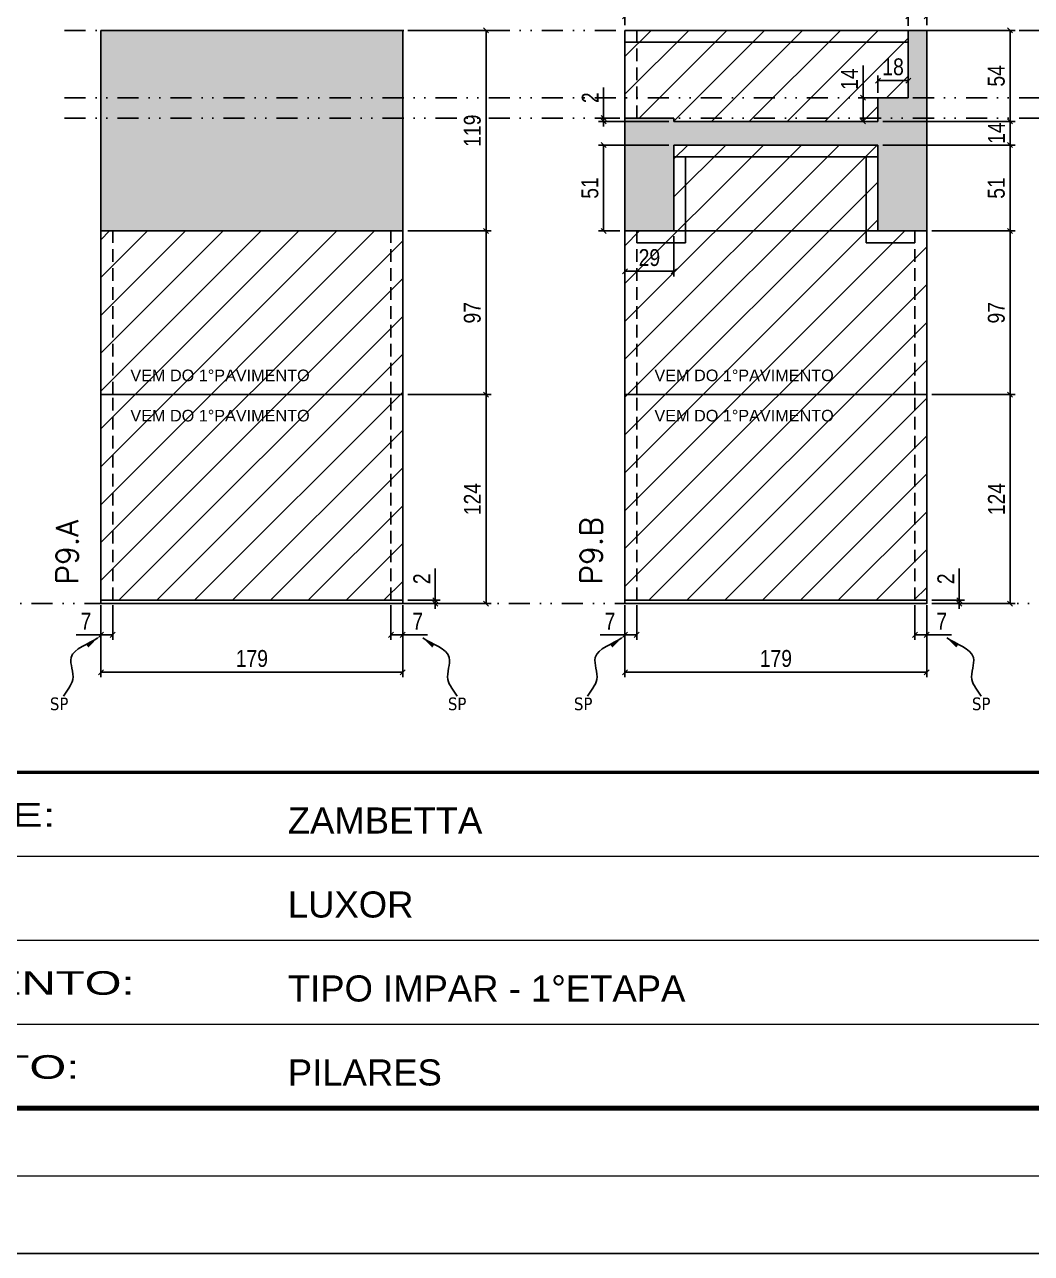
# Model space of a CAD drawing. Extents: x 14400 to 24104, y -21631 to 6985.
# Drawn here: x 19725 to 20322, y 2443 to 3172 of the extents above; entities that cross this region are included whole.
import ezdxf
from ezdxf.enums import TextEntityAlignment as Align

# ---------------------------------------------------------------- set-up
doc = ezdxf.new("R2010")
doc.units = 0
for name, pattern in [('CONTINUO', [0]), ('DASHED', [0.75, 0.5, -0.25]), ('DIVIDE2', [0.625, 0.25, -0.125, 0, -0.125, 0, -0.125]), ('HIDDEN', [0.375, 0.25, -0.125])]:
    doc.linetypes.add(name, pattern=pattern)
for name, color, linetype in [('COTA', 241, 'Continuous'), ('Nível', 160, 'Continuous'), ('Painéis', 200, 'Continuous'), ('SARR_2.2x7', 40, 'Continuous'), ('Sarrafo de Pressão', 42, 'HIDDEN'), ('texto', 7, 'Continuous'), ('TEXTO_GERAL', 7, 'Continuous')]:
    doc.layers.add(name, color=color, linetype=linetype)
for name, color, linetype, lineweight in [('Folhas', 255, 'Continuous', 9), ('Hachura', 251, 'Continuous', 9), ('SARRAFO DE PRESSAO', 251, 'DASHED', 9), ('Texto Seção', 7, 'Continuous', 15)]:
    doc.layers.add(name, color=color, linetype=linetype, lineweight=lineweight)
doc.styles.add('ARIAL', font='arial.ttf')
doc.styles.add('COTA TECNICA', font='techl___.ttf', dxfattribs={"height": 10})
doc.styles.add('COTA TECNICA-50', font='techl___.ttf', dxfattribs={"height": 10})
doc.styles.add('REGUA-120', font='ROMANS.shx', dxfattribs={"height": 15})
doc.styles.get("Standard").update_dxf_attribs({"font": 'arial.ttf'})
doc.styles.add('Tecnologia', font='')
doc.styles.get('Tecnologia').set_extended_font_data('Forgotten Futurist')
doc.dimstyles.new('COTA PAINEL-50', dxfattribs={"dimtxt": 10, "dimasz": 3, "dimexe": 3, "dimexo": 3, "dimgap": 3, "dimtad": 1, "dimdec": 1, "dimzin": 12, "dimdsep": 46, "dimtxsty": 'COTA TECNICA-50', "dimblk1": 'OBLIQUE', "dimblk2": 'OBLIQUE', "dimsah": 1, "dimcen": 0.9, "dimclrd": 4, "dimclre": 4, "dimclrt": 240, "dimadec": 1, "dimazin": 3, "dimtfac": 1, "dimtdec": 1, "dimtmove": 0, "dimatfit": 3, "dimfxl": 1, "dimtolj": 1, "dimtzin": 12, "dimarcsym": 0})
doc.dimstyles.new('PAINEL', dxfattribs={"dimtxt": 10, "dimasz": 3, "dimexe": 3, "dimexo": 3, "dimgap": 3, "dimtad": 1, "dimdec": 1, "dimzin": 12, "dimdsep": 46, "dimtxsty": 'COTA TECNICA', "dimblk1": 'OBLIQUE', "dimblk2": 'OBLIQUE', "dimsah": 1, "dimcen": 0.9, "dimclrd": 4, "dimclre": 4, "dimclrt": 240, "dimadec": 1, "dimazin": 3, "dimtfac": 1, "dimtdec": 1, "dimtmove": 0, "dimatfit": 3, "dimfxl": 1, "dimtolj": 1, "dimtzin": 12, "dimarcsym": 0})
doc.dimstyles.get("Standard").update_dxf_attribs({"dimtxt": 0.18, "dimasz": 0.18, "dimexe": 0.18, "dimexo": 0.0625, "dimgap": 0.09, "dimtad": 0, "dimtih": 1, "dimtoh": 1, "dimdec": 4, "dimzin": 0, "dimdsep": 46, "dimtxsty": 'Standard', "dimcen": 0.09, "dimadec": 0, "dimazin": 0, "dimtfac": 1, "dimtdec": 4, "dimtofl": 0, "dimtmove": 0, "dimatfit": 3, "dimfxl": 1, "dimtolj": 1, "dimtzin": 0, "dimarcsym": 0})

# ---------------------------------------------------------------- blocks, each defined once
blk = doc.blocks.new('9999999999')
at = {"color": 30, "linetype": 'CONTINUO'}
for p, q in [((98564.56, 34379.64), (99583.98, 34379.64)), ((98564.56, 34329.83), (99487.98, 34329.83)), ((98564.56, 34280.02), (99487.98, 34280.02))]:
    blk.add_line(p, q, dxfattribs=at)
at = {"color": 30, "linetype": 'CONTINUO', "const_width": 2}
blk.add_lwpolyline([(99583.98, 34230.21), (99583.98, 34414.45, 0.414214), (99568.98, 34429.45), (98228.98, 34429.45, 0.414214), (98213.98, 34414.45), (98213.98, 34245.21, 0.414214), (98228.98, 34230.21), (99583.98, 34230.21)], format="xyb", dxfattribs=at)
at = {"layer": 'Folhas'}
blk.add_lwpolyline([(98138.98, 34190.21), (99623.98, 34190.21), (99623.98, 35240.21), (98138.98, 35240.21)], close=True, dxfattribs=at)
at = {"layer": 'Folhas', "color": 30, "const_width": 3}
blk.add_lwpolyline([(98213.98, 34230.21), (99583.98, 34230.21), (99583.98, 35200.21), (98213.98, 35200.21)], close=True, dxfattribs=at)
at = {"color": 7, "linetype": 'Continuous', "ltscale": 5, "style": 'ARIAL'}
for s, height, p in [('ZAMBETTA', 15.483, (98837.68, 34393.13)), ('LUXOR', 15.483, (98837.68, 34343.32)), ('TIPO IMPAR - 1°ETAPA', 15.4829, (98837.68, 34293.51)), ('PILARES', 15.483, (98837.68, 34243.7))]:
    blk.add_text(s, height=height, dxfattribs=at).set_placement(p)
at = {"layer": 'Folhas', "color": 7, "style": 'Tecnologia', "width": 1.5}
for s, p in [('CLIENTE:', (98573.65, 34397.17)), ('PAVIMENTO:', (98573.65, 34297.5)), ('PROJETO:', (98573.65, 34247.69))]:
    blk.add_text(s, height=14, dxfattribs=at).set_placement(p)
blk = doc.blocks.new('_Oblique')
at = {"color": 0, "linetype": 'ByBlock', "lineweight": -2}
blk.add_line((-0.5, -0.5), (0.5, 0.5), dxfattribs=at)
blk = doc.blocks.new('*D3509')
at = {"layer": 'COTA', "color": 4, "lineweight": -2, "transparency": 16777216}
for p, q in [((19769.84, 2827.29), (19769.84, 2784.61)), ((19948.84, 2827.29), (19948.84, 2784.61)), ((19948.84, 2787.61), (19769.84, 2787.61))]:
    blk.add_line(p, q, dxfattribs=at)
at = {"layer": 'Defpoints', "color": 0, "transparency": 16777216}
for p in [(19769.84, 2830.29), (19948.84, 2830.29), (19769.84, 2787.61)]:
    blk.add_point(p, dxfattribs=at)
at = {"layer": 'COTA', "color": 4, "lineweight": -2, "transparency": 16777216, "xscale": 3, "yscale": 3, "zscale": 3, "rotation": 180}
blk.add_blockref('_Oblique', (19769.84, 2787.61), dxfattribs=at)
at = {"layer": 'COTA', "color": 4, "lineweight": -2, "transparency": 16777216, "xscale": 3, "yscale": 3, "zscale": 3}
blk.add_blockref('_Oblique', (19948.84, 2787.61), dxfattribs=at)
at = {"layer": 'COTA', "color": 240, "transparency": 16777216, "insert": (19859.34, 2795.71), "char_height": 10, "attachment_point": 5, "style": 'COTA TECNICA'}
blk.add_mtext('\\A1;179', dxfattribs=at)
blk = doc.blocks.new('*D3510')
at = {"layer": 'COTA', "color": 4, "lineweight": -2, "transparency": 16777216}
for p, q in [((19941.84, 2827.29), (19941.84, 2806.78)), ((19948.84, 2825.29), (19948.84, 2806.78)), ((19941.84, 2809.78), (19948.84, 2809.78)), ((19948.84, 2809.78), (19963.57, 2809.78))]:
    blk.add_line(p, q, dxfattribs=at)
at = {"layer": 'Defpoints', "color": 0, "transparency": 16777216}
for p in [(19941.84, 2830.29), (19948.84, 2828.29), (19948.84, 2809.78)]:
    blk.add_point(p, dxfattribs=at)
at = {"layer": 'COTA', "color": 4, "lineweight": -2, "transparency": 16777216, "xscale": 3, "yscale": 3, "zscale": 3, "rotation": 180}
blk.add_blockref('_Oblique', (19941.84, 2809.78), dxfattribs=at)
at = {"layer": 'COTA', "color": 4, "lineweight": -2, "transparency": 16777216, "xscale": 3, "yscale": 3, "zscale": 3}
blk.add_blockref('_Oblique', (19948.84, 2809.78), dxfattribs=at)
at = {"layer": 'COTA', "color": 240, "transparency": 16777216, "insert": (19957.7, 2817.85), "char_height": 10, "attachment_point": 5, "style": 'COTA TECNICA-50'}
blk.add_mtext('\\A1;7', dxfattribs=at)
blk = doc.blocks.new('*D3511')
at = {"layer": 'COTA', "color": 4, "lineweight": -2, "transparency": 16777216}
for p, q in [((19769.84, 2825.29), (19769.84, 2806.78)), ((19776.84, 2827.29), (19776.84, 2806.78)), ((19769.84, 2809.78), (19755.11, 2809.78)), ((19776.84, 2809.78), (19769.84, 2809.78))]:
    blk.add_line(p, q, dxfattribs=at)
at = {"layer": 'Defpoints', "color": 0, "transparency": 16777216}
for p in [(19769.84, 2828.29), (19776.84, 2830.29), (19769.84, 2809.78)]:
    blk.add_point(p, dxfattribs=at)
at = {"layer": 'COTA', "color": 4, "lineweight": -2, "transparency": 16777216, "xscale": 3, "yscale": 3, "zscale": 3, "rotation": 180}
blk.add_blockref('_Oblique', (19769.84, 2809.78), dxfattribs=at)
at = {"layer": 'COTA', "color": 4, "lineweight": -2, "transparency": 16777216, "xscale": 3, "yscale": 3, "zscale": 3}
blk.add_blockref('_Oblique', (19776.84, 2809.78), dxfattribs=at)
at = {"layer": 'COTA', "color": 240, "transparency": 16777216, "insert": (19760.97, 2817.85), "char_height": 10, "attachment_point": 5, "style": 'COTA TECNICA-50'}
blk.add_mtext('\\A1;7', dxfattribs=at)
blk = doc.blocks.new('*D3513')
at = {"layer": 'COTA', "color": 4, "linetype": 'ByBlock', "lineweight": -2, "transparency": 16777216}
for p, q in [((19951.84, 2952.29), (20001.2, 2952.29)), ((19998.2, 2828.29), (19998.2, 2952.29)), ((19951.84, 2828.29), (20001.2, 2828.29))]:
    blk.add_line(p, q, dxfattribs=at)
at = {"layer": 'Defpoints', "color": 0, "linetype": 'ByBlock', "transparency": 16777216}
for p in [(19948.84, 2952.29), (19998.2, 2952.29), (19948.84, 2828.29)]:
    blk.add_point(p, dxfattribs=at)
at = {"layer": 'COTA', "color": 4, "linetype": 'ByBlock', "lineweight": -2, "transparency": 16777216, "xscale": 3, "yscale": 3, "zscale": 3}
for p, rotation in [((19998.2, 2952.29), 90), ((19998.2, 2828.29), 270)]:
    blk.add_blockref('_Oblique', p, dxfattribs=dict(at, rotation=rotation))
at = {"layer": 'COTA', "color": 240, "linetype": 'ByBlock', "transparency": 16777216, "insert": (19990.13, 2890.29), "char_height": 10, "attachment_point": 5, "rotation": 90, "style": 'COTA TECNICA'}
blk.add_mtext('\\A1;124', dxfattribs=at)
blk = doc.blocks.new('*D3512')
at = {"layer": 'COTA', "color": 4, "lineweight": -2, "transparency": 16777216}
for p, q in [((19968.1, 2830.29), (19968.1, 2849.09)), ((19951.84, 2830.29), (19971.1, 2830.29)), ((19951.84, 2828.29), (19971.1, 2828.29)), ((19968.1, 2828.29), (19968.1, 2830.29)), ((19968.1, 2828.29), (19968.1, 2825.29))]:
    blk.add_line(p, q, dxfattribs=at)
at = {"layer": 'Defpoints', "color": 0, "transparency": 16777216}
for p in [(19948.84, 2830.29), (19948.84, 2828.29), (19968.1, 2828.29)]:
    blk.add_point(p, dxfattribs=at)
at = {"layer": 'COTA', "color": 4, "lineweight": -2, "transparency": 16777216, "xscale": 3, "yscale": 3, "zscale": 3}
for p, rotation in [((19968.1, 2830.29), 270), ((19968.1, 2828.29), 90)]:
    blk.add_blockref('_Oblique', p, dxfattribs=dict(at, rotation=rotation))
at = {"layer": 'COTA', "color": 240, "transparency": 16777216, "insert": (19960.1, 2843.03), "char_height": 10, "attachment_point": 5, "rotation": 90, "style": 'COTA TECNICA-50'}
blk.add_mtext('\\A1;2', dxfattribs=at)
blk = doc.blocks.new('*D3514')
at = {"layer": 'COTA', "color": 4, "linetype": 'ByBlock', "lineweight": -2, "transparency": 16777216}
for p, q in [((19951.84, 2952.29), (20001.2, 2952.29)), ((19998.2, 2828.29), (19998.2, 2952.29)), ((19951.84, 2828.29), (20001.2, 2828.29))]:
    blk.add_line(p, q, dxfattribs=at)
at = {"layer": 'Defpoints', "color": 0, "linetype": 'ByBlock', "transparency": 16777216}
for p in [(19948.84, 2952.29), (19998.2, 2952.29), (19948.84, 2828.29)]:
    blk.add_point(p, dxfattribs=at)
at = {"layer": 'COTA', "color": 4, "linetype": 'ByBlock', "lineweight": -2, "transparency": 16777216, "xscale": 3, "yscale": 3, "zscale": 3}
for p, rotation in [((19998.2, 2952.29), 90), ((19998.2, 2828.29), 270)]:
    blk.add_blockref('_Oblique', p, dxfattribs=dict(at, rotation=rotation))
at = {"layer": 'COTA', "color": 240, "linetype": 'ByBlock', "transparency": 16777216, "insert": (19990.13, 2890.29), "char_height": 10, "attachment_point": 5, "rotation": 90, "style": 'COTA TECNICA'}
blk.add_mtext('\\A1;124', dxfattribs=at)
blk = doc.blocks.new('*D3516')
at = {"layer": 'COTA', "color": 4, "lineweight": -2, "transparency": 16777216}
for p, q in [((19951.84, 3049.29), (20001.2, 3049.29)), ((19998.2, 2952.29), (19998.2, 3049.29)), ((19951.84, 2952.29), (20001.2, 2952.29))]:
    blk.add_line(p, q, dxfattribs=at)
at = {"layer": 'Defpoints', "color": 0, "transparency": 16777216}
for p in [(19948.84, 3049.29), (19998.2, 3049.29), (19948.84, 2952.29)]:
    blk.add_point(p, dxfattribs=at)
at = {"layer": 'COTA', "color": 4, "lineweight": -2, "transparency": 16777216, "xscale": 3, "yscale": 3, "zscale": 3}
for p, rotation in [((19998.2, 3049.29), 90), ((19998.2, 2952.29), 270)]:
    blk.add_blockref('_Oblique', p, dxfattribs=dict(at, rotation=rotation))
at = {"layer": 'COTA', "color": 240, "transparency": 16777216, "insert": (19990.1, 3000.79), "char_height": 10, "attachment_point": 5, "rotation": 90, "style": 'COTA TECNICA'}
blk.add_mtext('\\A1;97', dxfattribs=at)
blk = doc.blocks.new('*D3518')
at = {"layer": 'COTA', "color": 4, "lineweight": -2, "transparency": 16777216}
for p, q in [((19951.84, 3168.29), (20001.2, 3168.29)), ((19998.2, 3168.29), (19998.2, 3049.29)), ((19951.84, 3049.29), (20001.2, 3049.29))]:
    blk.add_line(p, q, dxfattribs=at)
at = {"layer": 'Defpoints', "color": 0, "transparency": 16777216}
for p in [(19948.84, 3168.29), (19948.84, 3049.29), (19998.2, 3049.29)]:
    blk.add_point(p, dxfattribs=at)
at = {"layer": 'COTA', "color": 4, "lineweight": -2, "transparency": 16777216, "xscale": 3, "yscale": 3, "zscale": 3}
for p, rotation in [((19998.2, 3168.29), 90), ((19998.2, 3049.29), 270)]:
    blk.add_blockref('_Oblique', p, dxfattribs=dict(at, rotation=rotation))
at = {"layer": 'COTA', "color": 240, "transparency": 16777216, "insert": (19990.12, 3108.79), "char_height": 10, "attachment_point": 5, "rotation": 90, "style": 'COTA TECNICA'}
blk.add_mtext('\\A1;119', dxfattribs=at)
blk = doc.blocks.new('*D3520')
at = {"layer": 'COTA', "color": 4, "lineweight": -2, "transparency": 16777216}
for p, q in [((20080.6, 2827.29), (20080.6, 2784.61)), ((20259.6, 2827.29), (20259.6, 2784.61)), ((20259.6, 2787.61), (20080.6, 2787.61))]:
    blk.add_line(p, q, dxfattribs=at)
at = {"layer": 'Defpoints', "color": 0, "transparency": 16777216}
for p in [(20080.6, 2830.29), (20259.6, 2830.29), (20080.6, 2787.61)]:
    blk.add_point(p, dxfattribs=at)
at = {"layer": 'COTA', "color": 4, "lineweight": -2, "transparency": 16777216, "xscale": 3, "yscale": 3, "zscale": 3, "rotation": 180}
blk.add_blockref('_Oblique', (20080.6, 2787.61), dxfattribs=at)
at = {"layer": 'COTA', "color": 4, "lineweight": -2, "transparency": 16777216, "xscale": 3, "yscale": 3, "zscale": 3}
blk.add_blockref('_Oblique', (20259.6, 2787.61), dxfattribs=at)
at = {"layer": 'COTA', "color": 240, "transparency": 16777216, "insert": (20170.1, 2795.71), "char_height": 10, "attachment_point": 5, "style": 'COTA TECNICA'}
blk.add_mtext('\\A1;179', dxfattribs=at)
blk = doc.blocks.new('*D3521')
at = {"layer": 'COTA', "color": 4, "lineweight": -2, "transparency": 16777216}
for p, q in [((20252.6, 2827.29), (20252.6, 2806.78)), ((20259.6, 2825.29), (20259.6, 2806.78)), ((20252.6, 2809.78), (20259.6, 2809.78)), ((20259.6, 2809.78), (20274.33, 2809.78))]:
    blk.add_line(p, q, dxfattribs=at)
at = {"layer": 'Defpoints', "color": 0, "transparency": 16777216}
for p in [(20252.6, 2830.29), (20259.6, 2828.29), (20259.6, 2809.78)]:
    blk.add_point(p, dxfattribs=at)
at = {"layer": 'COTA', "color": 4, "lineweight": -2, "transparency": 16777216, "xscale": 3, "yscale": 3, "zscale": 3, "rotation": 180}
blk.add_blockref('_Oblique', (20252.6, 2809.78), dxfattribs=at)
at = {"layer": 'COTA', "color": 4, "lineweight": -2, "transparency": 16777216, "xscale": 3, "yscale": 3, "zscale": 3}
blk.add_blockref('_Oblique', (20259.6, 2809.78), dxfattribs=at)
at = {"layer": 'COTA', "color": 240, "transparency": 16777216, "insert": (20268.47, 2817.85), "char_height": 10, "attachment_point": 5, "style": 'COTA TECNICA-50'}
blk.add_mtext('\\A1;7', dxfattribs=at)
blk = doc.blocks.new('*D3522')
at = {"layer": 'COTA', "color": 4, "lineweight": -2, "transparency": 16777216}
for p, q in [((20080.6, 2825.29), (20080.6, 2806.78)), ((20087.6, 2827.29), (20087.6, 2806.78)), ((20080.6, 2809.78), (20065.87, 2809.78)), ((20087.6, 2809.78), (20080.6, 2809.78))]:
    blk.add_line(p, q, dxfattribs=at)
at = {"layer": 'Defpoints', "color": 0, "transparency": 16777216}
for p in [(20080.6, 2828.29), (20087.6, 2830.29), (20080.6, 2809.78)]:
    blk.add_point(p, dxfattribs=at)
at = {"layer": 'COTA', "color": 4, "lineweight": -2, "transparency": 16777216, "xscale": 3, "yscale": 3, "zscale": 3, "rotation": 180}
blk.add_blockref('_Oblique', (20080.6, 2809.78), dxfattribs=at)
at = {"layer": 'COTA', "color": 4, "lineweight": -2, "transparency": 16777216, "xscale": 3, "yscale": 3, "zscale": 3}
blk.add_blockref('_Oblique', (20087.6, 2809.78), dxfattribs=at)
at = {"layer": 'COTA', "color": 240, "transparency": 16777216, "insert": (20071.74, 2817.85), "char_height": 10, "attachment_point": 5, "style": 'COTA TECNICA-50'}
blk.add_mtext('\\A1;7', dxfattribs=at)
blk = doc.blocks.new('*D3523')
at = {"layer": 'COTA', "color": 4, "lineweight": -2, "transparency": 16777216}
for p, q in [((20278.86, 2830.29), (20278.86, 2849.09)), ((20262.6, 2830.29), (20281.86, 2830.29)), ((20262.6, 2828.29), (20281.86, 2828.29)), ((20278.86, 2828.29), (20278.86, 2830.29)), ((20278.86, 2828.29), (20278.86, 2825.29))]:
    blk.add_line(p, q, dxfattribs=at)
at = {"layer": 'Defpoints', "color": 0, "transparency": 16777216}
for p in [(20259.6, 2830.29), (20259.6, 2828.29), (20278.86, 2828.29)]:
    blk.add_point(p, dxfattribs=at)
at = {"layer": 'COTA', "color": 4, "lineweight": -2, "transparency": 16777216, "xscale": 3, "yscale": 3, "zscale": 3}
for p, rotation in [((20278.86, 2830.29), 270), ((20278.86, 2828.29), 90)]:
    blk.add_blockref('_Oblique', p, dxfattribs=dict(at, rotation=rotation))
at = {"layer": 'COTA', "color": 240, "transparency": 16777216, "insert": (20270.86, 2843.03), "char_height": 10, "attachment_point": 5, "rotation": 90, "style": 'COTA TECNICA-50'}
blk.add_mtext('\\A1;2', dxfattribs=at)
blk = doc.blocks.new('*D3529')
at = {"layer": 'COTA', "color": 4, "lineweight": -2, "transparency": 16777216}
for p, q in [((20080.6, 3171.29), (20080.6, 3179.64)), ((20248.6, 3171.29), (20248.6, 3179.64)), ((20248.6, 3176.64), (20080.6, 3176.64))]:
    blk.add_line(p, q, dxfattribs=at)
at = {"layer": 'Defpoints', "color": 0, "transparency": 16777216}
for p in [(20080.6, 3176.64), (20080.6, 3168.29), (20248.6, 3168.29)]:
    blk.add_point(p, dxfattribs=at)
at = {"layer": 'COTA', "color": 4, "lineweight": -2, "transparency": 16777216, "xscale": 3, "yscale": 3, "zscale": 3, "rotation": 180}
blk.add_blockref('_Oblique', (20080.6, 3176.64), dxfattribs=at)
at = {"layer": 'COTA', "color": 4, "lineweight": -2, "transparency": 16777216, "xscale": 3, "yscale": 3, "zscale": 3}
blk.add_blockref('_Oblique', (20248.6, 3176.64), dxfattribs=at)
at = {"layer": 'COTA', "color": 240, "transparency": 16777216, "insert": (20164.6, 3184.77), "char_height": 10, "attachment_point": 5, "style": 'COTA TECNICA'}
blk.add_mtext('\\A1;168', dxfattribs=at)
blk = doc.blocks.new('*D3530')
at = {"layer": 'COTA', "color": 4, "lineweight": -2, "transparency": 16777216}
for p, q in [((20106.6, 3100.29), (20064.97, 3100.29)), ((20067.97, 3049.29), (20067.97, 3100.29)), ((20077.6, 3049.29), (20064.97, 3049.29))]:
    blk.add_line(p, q, dxfattribs=at)
at = {"layer": 'Defpoints', "color": 0, "transparency": 16777216}
for p in [(20067.97, 3100.29), (20109.6, 3100.29), (20080.6, 3049.29)]:
    blk.add_point(p, dxfattribs=at)
at = {"layer": 'COTA', "color": 4, "lineweight": -2, "transparency": 16777216, "xscale": 3, "yscale": 3, "zscale": 3}
for p, rotation in [((20067.97, 3100.29), 90), ((20067.97, 3049.29), 270)]:
    blk.add_blockref('_Oblique', p, dxfattribs=dict(at, rotation=rotation))
at = {"layer": 'COTA', "color": 240, "transparency": 16777216, "insert": (20059.86, 3074.79), "char_height": 10, "attachment_point": 5, "rotation": 90, "style": 'COTA TECNICA'}
blk.add_mtext('\\A1;51', dxfattribs=at)
blk = doc.blocks.new('*D3531')
at = {"layer": 'COTA', "color": 4, "lineweight": -2, "transparency": 16777216}
for p, q in [((20067.97, 3116.29), (20067.97, 3134.4)), ((20077.6, 3116.29), (20064.97, 3116.29)), ((20106.6, 3114.29), (20064.97, 3114.29)), ((20067.97, 3114.29), (20067.97, 3116.29)), ((20067.97, 3114.29), (20067.97, 3111.29))]:
    blk.add_line(p, q, dxfattribs=at)
at = {"layer": 'Defpoints', "color": 0, "transparency": 16777216}
for p in [(20067.97, 3116.29), (20080.6, 3116.29), (20109.6, 3114.29)]:
    blk.add_point(p, dxfattribs=at)
at = {"layer": 'COTA', "color": 4, "lineweight": -2, "transparency": 16777216, "xscale": 3, "yscale": 3, "zscale": 3}
for p, rotation in [((20067.97, 3116.29), 270), ((20067.97, 3114.29), 90)]:
    blk.add_blockref('_Oblique', p, dxfattribs=dict(at, rotation=rotation))
at = {"layer": 'COTA', "color": 240, "transparency": 16777216, "insert": (20059.97, 3128.34), "char_height": 10, "attachment_point": 5, "rotation": 90, "style": 'COTA TECNICA'}
blk.add_mtext('\\A1;2', dxfattribs=at)
blk = doc.blocks.new('*D3524')
at = {"layer": 'COTA', "color": 4, "lineweight": -2, "transparency": 16777216}
for p, q in [((20080.6, 3046.29), (20080.6, 3022.38)), ((20109.6, 3046.29), (20109.6, 3022.38)), ((20080.6, 3025.38), (20109.6, 3025.38))]:
    blk.add_line(p, q, dxfattribs=at)
at = {"layer": 'Defpoints', "color": 0, "transparency": 16777216}
for p in [(20080.6, 3049.29), (20109.6, 3049.29), (20109.6, 3025.38)]:
    blk.add_point(p, dxfattribs=at)
at = {"layer": 'COTA', "color": 4, "lineweight": -2, "transparency": 16777216, "xscale": 3, "yscale": 3, "zscale": 3, "rotation": 180}
blk.add_blockref('_Oblique', (20080.6, 3025.38), dxfattribs=at)
at = {"layer": 'COTA', "color": 4, "lineweight": -2, "transparency": 16777216, "xscale": 3, "yscale": 3, "zscale": 3}
blk.add_blockref('_Oblique', (20109.6, 3025.38), dxfattribs=at)
at = {"layer": 'COTA', "color": 240, "transparency": 16777216, "insert": (20095.1, 3033.47), "char_height": 10, "attachment_point": 5, "style": 'COTA TECNICA'}
blk.add_mtext('\\A1;29', dxfattribs=at)
blk = doc.blocks.new('*D3532')
at = {"layer": 'COTA', "color": 4, "lineweight": -2, "transparency": 16777216}
for p, q in [((20230.6, 3131.29), (20230.6, 3141.51)), ((20248.6, 3131.29), (20248.6, 3141.51)), ((20230.6, 3138.51), (20248.6, 3138.51))]:
    blk.add_line(p, q, dxfattribs=at)
at = {"layer": 'Defpoints', "color": 0, "transparency": 16777216}
for p in [(20248.6, 3138.51), (20230.6, 3128.29), (20248.6, 3128.29)]:
    blk.add_point(p, dxfattribs=at)
at = {"layer": 'COTA', "color": 4, "lineweight": -2, "transparency": 16777216, "xscale": 3, "yscale": 3, "zscale": 3, "rotation": 180}
blk.add_blockref('_Oblique', (20230.6, 3138.51), dxfattribs=at)
at = {"layer": 'COTA', "color": 4, "lineweight": -2, "transparency": 16777216, "xscale": 3, "yscale": 3, "zscale": 3}
blk.add_blockref('_Oblique', (20248.6, 3138.51), dxfattribs=at)
at = {"layer": 'COTA', "color": 240, "transparency": 16777216, "insert": (20239.6, 3146.6), "char_height": 10, "attachment_point": 5, "style": 'COTA TECNICA'}
blk.add_mtext('\\A1;18', dxfattribs=at)
blk = doc.blocks.new('*D3533')
at = {"layer": 'COTA', "color": 4, "lineweight": -2, "transparency": 16777216}
for p, q in [((20221.81, 3128.29), (20221.81, 3147.4)), ((20227.6, 3128.29), (20218.81, 3128.29)), ((20221.81, 3114.29), (20221.81, 3128.29)), ((20227.6, 3114.29), (20218.81, 3114.29))]:
    blk.add_line(p, q, dxfattribs=at)
at = {"layer": 'Defpoints', "color": 0, "transparency": 16777216}
for p in [(20221.81, 3128.29), (20230.6, 3128.29), (20230.6, 3114.29)]:
    blk.add_point(p, dxfattribs=at)
at = {"layer": 'COTA', "color": 4, "lineweight": -2, "transparency": 16777216, "xscale": 3, "yscale": 3, "zscale": 3}
for p, rotation in [((20221.81, 3128.29), 90), ((20221.81, 3114.29), 270)]:
    blk.add_blockref('_Oblique', p, dxfattribs=dict(at, rotation=rotation))
at = {"layer": 'COTA', "color": 240, "transparency": 16777216, "insert": (20213.74, 3139.34), "char_height": 10, "attachment_point": 5, "rotation": 90, "style": 'COTA TECNICA'}
blk.add_mtext('\\A1;14', dxfattribs=at)
blk = doc.blocks.new('*D3525')
at = {"layer": 'COTA', "color": 4, "linetype": 'ByBlock', "lineweight": -2, "transparency": 16777216}
for p, q in [((20262.6, 2952.29), (20311.97, 2952.29)), ((20308.97, 2828.29), (20308.97, 2952.29)), ((20262.6, 2828.29), (20311.97, 2828.29))]:
    blk.add_line(p, q, dxfattribs=at)
at = {"layer": 'Defpoints', "color": 0, "linetype": 'ByBlock', "transparency": 16777216}
for p in [(20259.6, 2952.29), (20308.97, 2952.29), (20259.6, 2828.29)]:
    blk.add_point(p, dxfattribs=at)
at = {"layer": 'COTA', "color": 4, "linetype": 'ByBlock', "lineweight": -2, "transparency": 16777216, "xscale": 3, "yscale": 3, "zscale": 3}
for p, rotation in [((20308.97, 2952.29), 90), ((20308.97, 2828.29), 270)]:
    blk.add_blockref('_Oblique', p, dxfattribs=dict(at, rotation=rotation))
at = {"layer": 'COTA', "color": 240, "linetype": 'ByBlock', "transparency": 16777216, "insert": (20300.9, 2890.29), "char_height": 10, "attachment_point": 5, "rotation": 90, "style": 'COTA TECNICA'}
blk.add_mtext('\\A1;124', dxfattribs=at)
blk = doc.blocks.new('*D3526')
at = {"layer": 'COTA', "color": 4, "linetype": 'ByBlock', "lineweight": -2, "transparency": 16777216}
for p, q in [((20262.6, 2952.29), (20311.97, 2952.29)), ((20308.97, 2828.29), (20308.97, 2952.29)), ((20262.6, 2828.29), (20311.97, 2828.29))]:
    blk.add_line(p, q, dxfattribs=at)
at = {"layer": 'Defpoints', "color": 0, "linetype": 'ByBlock', "transparency": 16777216}
for p in [(20259.6, 2952.29), (20308.97, 2952.29), (20259.6, 2828.29)]:
    blk.add_point(p, dxfattribs=at)
at = {"layer": 'COTA', "color": 4, "linetype": 'ByBlock', "lineweight": -2, "transparency": 16777216, "xscale": 3, "yscale": 3, "zscale": 3}
for p, rotation in [((20308.97, 2952.29), 90), ((20308.97, 2828.29), 270)]:
    blk.add_blockref('_Oblique', p, dxfattribs=dict(at, rotation=rotation))
at = {"layer": 'COTA', "color": 240, "linetype": 'ByBlock', "transparency": 16777216, "insert": (20300.9, 2890.29), "char_height": 10, "attachment_point": 5, "rotation": 90, "style": 'COTA TECNICA'}
blk.add_mtext('\\A1;124', dxfattribs=at)
blk = doc.blocks.new('*D3527')
at = {"layer": 'COTA', "color": 4, "lineweight": -2, "transparency": 16777216}
for p, q in [((20262.6, 3049.29), (20311.97, 3049.29)), ((20308.97, 2952.29), (20308.97, 3049.29)), ((20262.6, 2952.29), (20311.97, 2952.29))]:
    blk.add_line(p, q, dxfattribs=at)
at = {"layer": 'Defpoints', "color": 0, "transparency": 16777216}
for p in [(20259.6, 3049.29), (20308.97, 3049.29), (20259.6, 2952.29)]:
    blk.add_point(p, dxfattribs=at)
at = {"layer": 'COTA', "color": 4, "lineweight": -2, "transparency": 16777216, "xscale": 3, "yscale": 3, "zscale": 3}
for p, rotation in [((20308.97, 3049.29), 90), ((20308.97, 2952.29), 270)]:
    blk.add_blockref('_Oblique', p, dxfattribs=dict(at, rotation=rotation))
at = {"layer": 'COTA', "color": 240, "transparency": 16777216, "insert": (20300.87, 3000.79), "char_height": 10, "attachment_point": 5, "rotation": 90, "style": 'COTA TECNICA'}
blk.add_mtext('\\A1;97', dxfattribs=at)
blk = doc.blocks.new('*D3534')
at = {"layer": 'COTA', "color": 4, "lineweight": -2, "transparency": 16777216}
for p, q in [((20248.6, 3171.06), (20248.6, 3179.64)), ((20259.6, 3171.29), (20259.6, 3179.64)), ((20248.6, 3176.64), (20259.6, 3176.64)), ((20259.6, 3176.64), (20273.69, 3176.64))]:
    blk.add_line(p, q, dxfattribs=at)
at = {"layer": 'Defpoints', "color": 0, "transparency": 16777216}
for p in [(20259.6, 3176.64), (20248.6, 3168.06), (20259.6, 3168.29)]:
    blk.add_point(p, dxfattribs=at)
at = {"layer": 'COTA', "color": 4, "lineweight": -2, "transparency": 16777216, "xscale": 3, "yscale": 3, "zscale": 3, "rotation": 180}
blk.add_blockref('_Oblique', (20248.6, 3176.64), dxfattribs=at)
at = {"layer": 'COTA', "color": 4, "lineweight": -2, "transparency": 16777216, "xscale": 3, "yscale": 3, "zscale": 3}
blk.add_blockref('_Oblique', (20259.6, 3176.64), dxfattribs=at)
at = {"layer": 'COTA', "color": 240, "transparency": 16777216, "insert": (20268.15, 3184.7), "char_height": 10, "attachment_point": 5, "style": 'COTA TECNICA'}
blk.add_mtext('\\A1;11', dxfattribs=at)
blk = doc.blocks.new('*D3528')
at = {"layer": 'COTA', "color": 4, "lineweight": -2, "transparency": 16777216}
for p, q in [((20233.6, 3100.29), (20311.97, 3100.29)), ((20308.97, 3049.29), (20308.97, 3100.29)), ((20262.6, 3049.29), (20311.97, 3049.29))]:
    blk.add_line(p, q, dxfattribs=at)
at = {"layer": 'Defpoints', "color": 0, "transparency": 16777216}
for p in [(20230.6, 3100.29), (20308.97, 3100.29), (20259.6, 3049.29)]:
    blk.add_point(p, dxfattribs=at)
at = {"layer": 'COTA', "color": 4, "lineweight": -2, "transparency": 16777216, "xscale": 3, "yscale": 3, "zscale": 3}
for p, rotation in [((20308.97, 3100.29), 90), ((20308.97, 3049.29), 270)]:
    blk.add_blockref('_Oblique', p, dxfattribs=dict(at, rotation=rotation))
at = {"layer": 'COTA', "color": 240, "transparency": 16777216, "insert": (20300.86, 3074.79), "char_height": 10, "attachment_point": 5, "rotation": 90, "style": 'COTA TECNICA'}
blk.add_mtext('\\A1;51', dxfattribs=at)
blk = doc.blocks.new('*D3535')
at = {"layer": 'COTA', "color": 4, "lineweight": -2, "transparency": 16777216}
for p, q in [((20233.6, 3114.29), (20311.97, 3114.29)), ((20308.97, 3100.29), (20308.97, 3114.29)), ((20233.6, 3100.29), (20311.97, 3100.29))]:
    blk.add_line(p, q, dxfattribs=at)
at = {"layer": 'Defpoints', "color": 0, "transparency": 16777216}
for p in [(20230.6, 3114.29), (20308.97, 3114.29), (20230.6, 3100.29)]:
    blk.add_point(p, dxfattribs=at)
at = {"layer": 'COTA', "color": 4, "lineweight": -2, "transparency": 16777216, "xscale": 3, "yscale": 3, "zscale": 3}
for p, rotation in [((20308.97, 3114.29), 90), ((20308.97, 3100.29), 270)]:
    blk.add_blockref('_Oblique', p, dxfattribs=dict(at, rotation=rotation))
at = {"layer": 'COTA', "color": 240, "transparency": 16777216, "insert": (20300.9, 3107.29), "char_height": 10, "attachment_point": 5, "rotation": 90, "style": 'COTA TECNICA'}
blk.add_mtext('\\A1;14', dxfattribs=at)
blk = doc.blocks.new('*D3536')
at = {"layer": 'COTA', "color": 4, "lineweight": -2, "transparency": 16777216}
for p, q in [((20262.6, 3168.29), (20311.97, 3168.29)), ((20308.97, 3114.29), (20308.97, 3168.29)), ((20233.6, 3114.29), (20311.97, 3114.29))]:
    blk.add_line(p, q, dxfattribs=at)
at = {"layer": 'Defpoints', "color": 0, "transparency": 16777216}
for p in [(20259.6, 3168.29), (20308.97, 3168.29), (20230.6, 3114.29)]:
    blk.add_point(p, dxfattribs=at)
at = {"layer": 'COTA', "color": 4, "lineweight": -2, "transparency": 16777216, "xscale": 3, "yscale": 3, "zscale": 3}
for p, rotation in [((20308.97, 3168.29), 90), ((20308.97, 3114.29), 270)]:
    blk.add_blockref('_Oblique', p, dxfattribs=dict(at, rotation=rotation))
at = {"layer": 'COTA', "color": 240, "transparency": 16777216, "insert": (20300.86, 3141.29), "char_height": 10, "attachment_point": 5, "rotation": 90, "style": 'COTA TECNICA'}
blk.add_mtext('\\A1;54', dxfattribs=at)

msp = doc.modelspace()

# ---------------------------------------------------------------- hatches: boundary and pattern name
at = {"layer": 'COTA'}
h = msp.add_hatch(dxfattribs=at)
h.set_pattern_fill('AR-CONC', color=256, scale=0.03)
h.paths.add_polyline_path([(19948.84, 3168.29), (19769.84, 3168.29), (19769.84, 3128.29), (19948.84, 3128.29)])
h.paths.add_polyline_path([(19948.84, 3128.29), (19769.84, 3128.29), (19769.84, 3116.29), (19948.84, 3116.29)])
h.paths.add_polyline_path([(19948.84, 3116.29), (19769.84, 3116.29), (19769.84, 3049.29), (19948.84, 3049.29)])
h = msp.add_hatch(dxfattribs=at)
h.set_pattern_fill('AR-CONC', color=256, scale=0.03)
h.set_pattern_definition([(50, (5082.3537, 139), (5.4655401, -0.4781726), [0.5715, -6.2865]), (355, (5082.3537, 139), (-1.0573026, 5.7317054), [0.4572, -5.0292175]), (100.451445, (5082.809, 138.96), (4.4082374, 5.2535326), [0.4857003, -5.3427073]), (46.1842, (5082.3537, 140.524), (8.1323712, -1.2612698), [0.85725, -9.42975]), (96.63556, (5083.031, 140.419), (7.122124, 7.4227837), [0.7285507, -8.0140682]), (351.18415, (5082.354, 140.524), (7.122124, 7.4227837), [0.685799, -7.543792]), (21, (5083.1157, 140.143), (4.5484317, -3.067956), [0.5715, -6.2865]), (326, (5083.1157, 140.143), (1.8540609, 5.525639), [0.4572, -5.0292]), (71.451445, (5083.4947, 139.8873), (6.4024926, 2.457683), [0.4857003, -5.3426981]), (37.5, (5082.3537, 139), (0.0926581, 2.53665117), [0, -4.96824, 0, -5.1054, 0, -5.04825]), (7.5, (5082.3537, 139), (2.00458988, 3.00541724), [0, -2.91084, 0, -4.85394, 0, -1.92405]), (327.5, (5080.6544, 139), (4.06771786, -0.17186232), [0, -1.905, 0, -5.9436, 0, -7.8867]), (317.5, (5079.8924, 139), (4.44387544, 0.7627947), [0, -2.4765, 0, -3.94716, 0, -5.6007])])
h.paths.add_polyline_path([(20230.6, 3100.29), (20109.6, 3100.29), (20109.6, 3049.29), (20080.6, 3049.29), (20080.6, 3116.29), (20109.6, 3116.29), (20109.6, 3114.29), (20230.6, 3114.29), (20230.6, 3128.29), (20248.6, 3128.29), (20248.6, 3168.29), (20259.6, 3168.29), (20259.6, 3049.29), (20230.6, 3049.29)])
at = {"layer": 'Hachura', "linetype": 'ByBlock'}
h = msp.add_hatch(dxfattribs=at)
h.set_pattern_fill('ANSI31', color=256, scale=5)
h.paths.add_polyline_path([(19948.84, 3049.29), (19769.84, 3049.29), (19769.84, 2952.29), (19948.84, 2952.29)])
h.paths.add_polyline_path([(19948.84, 2952.29), (19769.84, 2952.29), (19769.84, 2830.29), (19948.84, 2830.29)])
h.paths.add_polyline_path([(20259.6, 2952.29), (20080.6, 2952.29), (20080.6, 2830.29), (20259.6, 2830.29)])
h.paths.add_polyline_path([(20259.6, 3049.29), (20080.6, 3049.29), (20080.6, 2952.29), (20259.6, 2952.29)])
h.paths.add_polyline_path([(20230.6, 3100.29), (20109.6, 3100.29), (20109.6, 3049.29), (20230.6, 3049.29)])
h.paths.add_polyline_path([(20248.6, 3168.29), (20080.6, 3168.29), (20080.6, 3116.29), (20109.6, 3116.29), (20109.6, 3114.29), (20230.6, 3114.29), (20230.6, 3128.29), (20248.6, 3128.29)])
h.paths.add_polyline_path([(20520.13, 3168.29), (20501.13, 3168.29), (20501.13, 3116.29), (20520.13, 3116.29)])

# ---------------------------------------------------------------- linework, layer by layer
at = {"layer": 'COTA'}
for p, q in [((19769.84, 3168.29), (19769.84, 3049.29)), ((19948.84, 3168.29), (19769.84, 3168.29)), ((19948.84, 3049.29), (19948.84, 3168.29)), ((20248.6, 3168.29), (20259.6, 3168.29)), ((20259.6, 3049.29), (20259.6, 3168.29)), ((20080.6, 3049.29), (20080.6, 3116.29)), ((20116.6, 3049.29), (20116.6, 3042.29)), ((20223.6, 3049.29), (20223.6, 3042.29)), ((16754.47, 2442.91), (21532.94, 2442.91))]:
    msp.add_line(p, q, dxfattribs=at)
at = {"layer": 'Nível', "color": 4, "linetype": 'DIVIDE2', "ltscale": 50}
for p, q in [((19748.2, 3168.29), (20626.97, 3168.29)), ((19748.2, 3128.29), (20626.97, 3128.29)), ((19748.2, 3116.29), (20626.97, 3116.29)), ((19256.97, 2828.29), (20626.97, 2828.29))]:
    msp.add_line(p, q, dxfattribs=at)
at = {"layer": 'Painéis'}
for p, q in [((20080.6, 3116.29), (20080.6, 3168.29)), ((20080.6, 3168.29), (20248.6, 3168.29)), ((20248.6, 3128.29), (20248.6, 3168.29)), ((20230.6, 3128.29), (20230.6, 3114.29)), ((20248.6, 3128.29), (20230.6, 3128.29)), ((20080.6, 3116.29), (20109.6, 3116.29)), ((20109.6, 3114.29), (20109.6, 3116.29)), ((20109.6, 3114.29), (20230.6, 3114.29)), ((20109.6, 3100.29), (20230.6, 3100.29)), ((20109.6, 3049.29), (20109.6, 3100.29)), ((20230.6, 3100.29), (20230.6, 3049.29)), ((19948.84, 3049.29), (19769.84, 3049.29)), ((19769.84, 3049.29), (19769.84, 2830.29)), ((19948.84, 2830.29), (19948.84, 3049.29)), ((20080.6, 3049.29), (20080.6, 2830.29)), ((20080.6, 3049.29), (20259.6, 3049.29)), ((20259.6, 2830.29), (20259.6, 3049.29)), ((19948.84, 2952.29), (19769.84, 2952.29)), ((20259.6, 2952.29), (20080.6, 2952.29)), ((19769.84, 2830.29), (19948.84, 2830.29)), ((20080.6, 2830.29), (20259.6, 2830.29))]:
    msp.add_line(p, q, dxfattribs=at)
for points in [[(19948.84, 2830.29), (19769.84, 2830.29), (19769.84, 2828.29), (19948.84, 2828.29)], [(20259.6, 2830.29), (20080.6, 2830.29), (20080.6, 2828.29), (20259.6, 2828.29)]]:
    msp.add_lwpolyline(points, close=True, dxfattribs=at)
at = {"layer": 'SARR_2.2x7'}
for p, q in [((20080.6, 3161.29), (20248.6, 3161.29)), ((20109.6, 3093.29), (20230.6, 3093.29)), ((20116.6, 3049.29), (20116.6, 3093.29)), ((20223.6, 3093.29), (20223.6, 3049.29)), ((20116.6, 3042.29), (20087.6, 3042.29)), ((20223.6, 3042.29), (20252.6, 3042.29))]:
    msp.add_line(p, q, dxfattribs=at)
at = {"layer": 'Sarrafo de Pressão', "ltscale": 30}
for p, q in [((20087.6, 3116.29), (20087.6, 3168.29)), ((19776.84, 2952.29), (19776.84, 3049.29)), ((19941.84, 2952.29), (19941.84, 3049.29)), ((20087.6, 2952.29), (20087.6, 3049.29)), ((20252.6, 2952.29), (20252.6, 3049.29)), ((19776.84, 2830.29), (19776.84, 2952.29)), ((19941.84, 2830.29), (19941.84, 2952.29)), ((20087.6, 2830.29), (20087.6, 2952.29)), ((20252.6, 2830.29), (20252.6, 2952.29))]:
    msp.add_line(p, q, dxfattribs=at)

# ---------------------------------------------------------------- block references
at = {"layer": 'SARRAFO DE PRESSAO', "color": 6, "linetype": 'ByBlock'}
msp.add_blockref('9999999999', (-78957.01, -31701.2), dxfattribs=at)

# ---------------------------------------------------------------- texts
at = {"layer": 'texto', "color": 0, "char_height": 7.5, "attachment_point": 5}
for insert in [(19745.06, 2768.79), (19981.08, 2768.79), (20055.83, 2768.79), (20291.85, 2768.79)]:
    msp.add_mtext('{\\fTahoma|b0|i0|c0|p34;\\C4;SP}', dxfattribs=dict(at, insert=insert))
at = {"layer": 'Texto Seção', "char_height": 13, "width": 285.3299, "attachment_point": 7, "rotation": 90, "style": 'REGUA-120'}
for s, insert in [('\\pt26;P9.A', (19756.37, 2839.54)), ('\\pt26;P9.B', (20067.13, 2839.54))]:
    msp.add_mtext(s, dxfattribs=dict(at, insert=insert))
at = {"layer": 'TEXTO_GERAL', "style": 'ARIAL'}
for p in [(19840.47, 2963.66), (20151.24, 2963.66), (19840.47, 2939.78), (20151.24, 2939.78)]:
    msp.add_text('VEM DO 1°PAVIMENTO', height=6.8756, dxfattribs=at).set_placement(p, align=Align.MIDDLE_CENTER)

# ---------------------------------------------------------------- dimensions: what is measured, and where the dimension line sits
at = {"layer": 'COTA'}
for base, p1, p2, angle, dimstyle, picture, middle in [((20080.6, 3176.64), (20248.6, 3168.29), (20080.6, 3168.29), 180, 'PAINEL', '*D3529', (20164.6, 3184.77)), ((20259.6, 3176.64), (20248.6, 3168.06), (20259.6, 3168.29), 180, 'PAINEL', '*D3534', (20268.15, 3184.7)), ((19998.2, 3049.29), (19948.84, 3168.29), (19948.84, 3049.29), 90, 'PAINEL', '*D3518', (19990.12, 3108.79)), ((20248.6, 3138.51), (20230.6, 3128.29), (20248.6, 3128.29), 180, 'PAINEL', '*D3532', (20239.6, 3146.6)), ((20221.81, 3128.29), (20230.6, 3114.29), (20230.6, 3128.29), 90, 'PAINEL', '*D3533', (20213.74, 3139.34)), ((20067.97, 3116.29), (20109.6, 3114.29), (20080.6, 3116.29), 90, 'PAINEL', '*D3531', (20059.97, 3128.34)), ((20067.97, 3100.29), (20080.6, 3049.29), (20109.6, 3100.29), 90, 'PAINEL', '*D3530', (20059.86, 3074.79)), ((20308.97, 3100.29), (20259.6, 3049.29), (20230.6, 3100.29), 90, 'PAINEL', '*D3528', (20300.86, 3074.79)), ((19998.2, 3049.29), (19948.84, 2952.29), (19948.84, 3049.29), 90, 'PAINEL', '*D3516', (19990.1, 3000.79)), ((20109.6, 3025.38), (20080.6, 3049.29), (20109.6, 3049.29), 180, 'PAINEL', '*D3524', (20095.1, 3033.47)), ((20308.97, 3049.29), (20259.6, 2952.29), (20259.6, 3049.29), 90, 'PAINEL', '*D3527', (20300.87, 3000.79)), ((19769.84, 2809.78), (19776.84, 2830.29), (19769.84, 2828.29), 180, 'COTA PAINEL-50', '*D3511', (19760.97, 2817.85)), ((20080.6, 2809.78), (20087.6, 2830.29), (20080.6, 2828.29), 180, 'COTA PAINEL-50', '*D3522', (20071.74, 2817.85))]:
    dim = msp.add_linear_dim(base=base, p1=p1, p2=p2, angle=angle, dimstyle=dimstyle, dxfattribs=at)
    dim.commit()
    dim.dimension.update_dxf_attribs({"geometry": picture, "text_midpoint": middle})
for base, p1, p2, angle, override, picture, middle in [((20308.97, 3168.29), (20230.6, 3114.29), (20259.6, 3168.29), 90, {"dimtmove": 1}, '*D3536', (20300.86, 3141.29)), ((19769.84, 2787.61), (19948.84, 2830.29), (19769.84, 2830.29), 180, {"dimarcsym": 2}, '*D3509', (19859.34, 2795.71)), ((20080.6, 2787.61), (20259.6, 2830.29), (20080.6, 2830.29), 180, {"dimarcsym": 2}, '*D3520', (20170.1, 2795.71))]:
    dim = msp.add_linear_dim(base=base, p1=p1, p2=p2, angle=angle, dimstyle='PAINEL', override=override, dxfattribs=at)
    dim.commit()
    dim.dimension.update_dxf_attribs({"geometry": picture, "text_midpoint": middle})
dim = msp.add_linear_dim(base=(20308.97, 3114.29), p1=(20230.6, 3100.29), p2=(20230.6, 3114.29), angle=90, dimstyle='PAINEL', override={"dimtmove": 1}, dxfattribs=at)
dim.commit()
dim.dimension.update_dxf_attribs({"geometry": '*D3535', "text_midpoint": (20308.97, 3107.29), "dimtype": 160})
at = {"layer": 'COTA', "linetype": 'ByBlock'}
for p1, p2, picture, middle in [((19948.84, 2828.29), (19948.84, 2952.29), '*D3513', (19990.13, 2890.29)), ((19948.84, 2828.29), (19948.84, 2952.29), '*D3514', (19990.13, 2890.29)), ((20259.6, 2828.29), (20259.6, 2952.29), '*D3525', (20300.9, 2890.29)), ((20259.6, 2828.29), (20259.6, 2952.29), '*D3526', (20300.9, 2890.29))]:
    dim = msp.add_aligned_dim(p1=p1, p2=p2, distance=-49.37, dimstyle='PAINEL', dxfattribs=at)
    dim.commit()
    dim.dimension.update_dxf_attribs({"geometry": picture, "text_midpoint": middle})
at = {"layer": 'COTA'}
for base, p1, p2, picture, middle in [((19968.1, 2828.29), (19948.84, 2830.29), (19948.84, 2828.29), '*D3512', (19968.1, 2843.03)), ((20278.86, 2828.29), (20259.6, 2830.29), (20259.6, 2828.29), '*D3523', (20278.86, 2843.03))]:
    dim = msp.add_linear_dim(base=base, p1=p1, p2=p2, angle=90, dimstyle='COTA PAINEL-50', dxfattribs=at)
    dim.commit()
    dim.dimension.update_dxf_attribs({"geometry": picture, "text_midpoint": middle, "dimtype": 160})
for base, p1, p2, picture, middle in [((19948.84, 2809.78), (19941.84, 2830.29), (19948.84, 2828.29), '*D3510', (19957.7, 2817.85)), ((20259.6, 2809.78), (20252.6, 2830.29), (20259.6, 2828.29), '*D3521', (20268.47, 2817.85))]:
    dim = msp.add_linear_dim(base=base, p1=p1, p2=p2, dimstyle='COTA PAINEL-50', dxfattribs=at)
    dim.commit()
    dim.dimension.update_dxf_attribs({"geometry": picture, "text_midpoint": middle})

# ---------------------------------------------------------------- leaders
at = {"layer": 'COTA', "path_type": 1}
for points in [[(19768.01, 2808.1), (19752.22, 2796.27), (19753.15, 2783.26), (19747.6, 2773.48)], [(19960.67, 2808.1), (19976.45, 2796.27), (19975.53, 2783.26), (19981.08, 2773.48)], [(20078.77, 2808.1), (20062.99, 2796.27), (20063.91, 2783.26), (20058.36, 2773.48)], [(20271.43, 2808.1), (20287.22, 2796.27), (20286.29, 2783.26), (20291.84, 2773.48)]]:
    msp.add_leader(points, dimstyle='Standard', override={"dimasz": 8}, dxfattribs=at)

doc.saveas('drawing.dxf')
